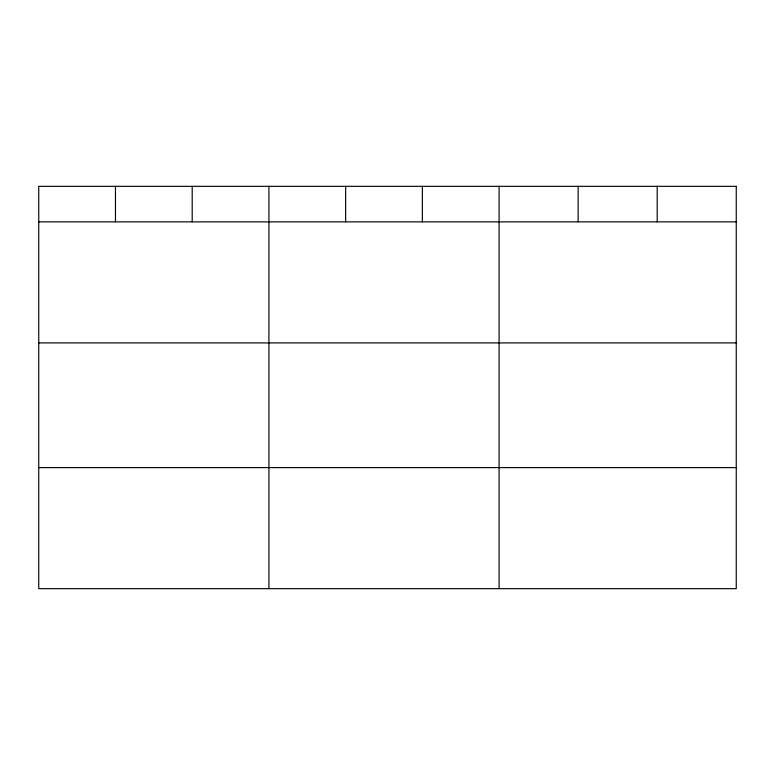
<?xml version="1.0" encoding="UTF-8"?>
<svg xmlns="http://www.w3.org/2000/svg" width="775" height="775" viewBox="0 0 775 775"><rect width="100%" height="100%" fill="white"/><g stroke="black" fill="none" stroke-linecap="round" stroke-linejoin="round"><path stroke-width="1.16" d="M38.75 221.863L736.25 221.863M38.75 342.908L736.25 342.908M38.75 467.616L736.25 467.616M657.2 186.339L657.2 221.863M578.15 186.339L578.15 221.863M499.1 186.339L499.1 588.661M422.375 186.339L422.375 221.863M345.65 186.339L345.65 221.863M268.925 186.339L268.925 588.661M192.2 186.339L192.2 221.863M115.475 186.339L115.475 221.863M736.25 186.339L38.75 186.339L38.75 588.661L736.25 588.661L736.25 186.339"/></g></svg>
